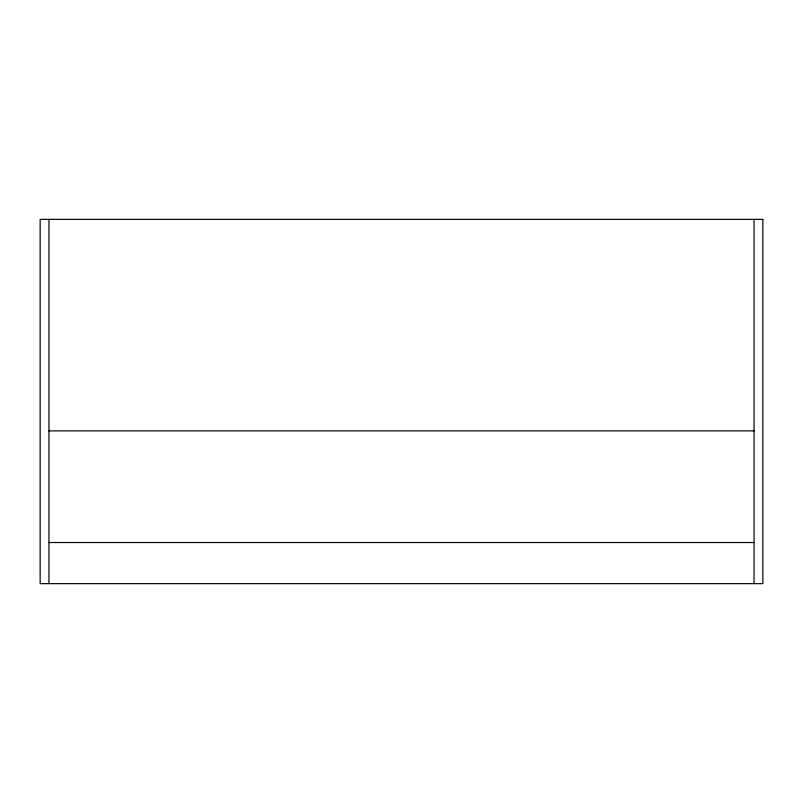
<?xml version="1.0" encoding="UTF-8"?>
<svg xmlns="http://www.w3.org/2000/svg" width="803" height="803" viewBox="0 0 803 803"><rect width="100%" height="100%" fill="white"/><g stroke="black" fill="none" stroke-linecap="round" stroke-linejoin="round"><path stroke-width="1.2" d="M48.963 430.88L754.037 430.88M48.963 542.517L754.037 542.517M754.037 219.36L754.037 583.64M48.963 219.36L48.963 583.64M762.85 219.36L40.15 219.36L40.15 583.64L762.85 583.64L762.85 219.36"/></g></svg>
